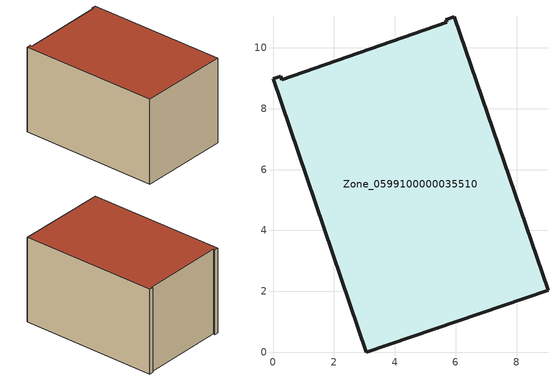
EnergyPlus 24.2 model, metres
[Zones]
Zone_0599100000035510
 floor ground (C_G): 5.71,10.83 5.67,10.93 5.95,11.02 9.03,2.04 3.07,0 0,8.98 0.25,9.07 0.29,8.95 z0
 wall outside (C_F): 3.07,0 9.03,2.04 5.95,11.02 5.67,10.93 5.71,10.83 0.29,8.95 0.25,9.07 0,8.98 3.07,0 z0:5.83
 roof outside (C_R): 5.71,10.83 0.29,8.95 0.25,9.07 0,8.98 3.07,0 9.03,2.04 5.95,11.02 5.67,10.93 z5.83
[BUILDING]
Pand.0599100000035510: North Axis=0; Terrain=City; Loads Convergence Tolerance Value=0.04; Temperature Convergence Tolerance Value=0.4; Solar Distribution=FullExterior; Maximum Number of Warmup Days=25; Minimum Number of Warmup Days=1
[Site:Location]
Rotterdam.The.Hague.AP_ZH_NLD Design_Conditions: Latitude=51.96; Longitude=4.45; Time Zone=1; Elevation=-4.5
[SITE:GROUNDTEMPERATURE:BUILDINGSURFACE]
18, 18, 18, 18, 18, 18, 18, 18, 18, 18, 18, 18
[MATERIAL] Thermal Absorptance=0.9; Solar Absorptance=0.7; Visible Absorptance=0.7
Name | Roughness | Thickness | Conductivity | Density | Specific Heat
G.TI.1946-1964 | MediumSmooth | 0.15 | 1 | 540 | 1210
F.TI.1946-1964 | Rough | 0.3 | 0.857143 | 1920 | 840
R.TI.1946-1964 | MediumRough | 0.2 | 0.277778 | 1500 | 1000
[CONSTRUCTION]
C_G: G.TI.1946-1964
C_F: F.TI.1946-1964
C_R: R.TI.1946-1964
[ZONE]
Zone_0599100000035510: Type=1; Multiplier=1; Ceiling Height=Autocalculate; Volume=Autocalculate; Floor Area=autocalculate; Part of Total Floor Area=Yes
[ZONEINFILTRATION:DESIGNFLOWRATE]
Infil_Zone_0599100000035510: Zone or ZoneList or Space or SpaceList=Zone_0599100000035510; Schedule=AlwaysOn; Design Flow Rate Calculation Method=Flow/Area; Flow Rate per Floor Area=0.003; Constant Term Coefficient=1; Temperature Term Coefficient=0; Velocity Term Coefficient=0; Velocity Squared Term Coefficient=0
[HVACTEMPLATE:ZONE:IDEALLOADSAIRSYSTEM]
Zone_0599100000035510: Maximum Heating Supply Air Temperature=50; Minimum Cooling Supply Air Temperature=13; Maximum Heating Supply Air Humidity Ratio=0.0156; Minimum Cooling Supply Air Humidity Ratio=0.0077; Heating Limit=NoLimit; Cooling Limit=NoLimit; Dehumidification Control Type=ConstantSensibleHeatRatio; Cooling Sensible Heat Ratio=0.7; Dehumidification Setpoint=60; Humidification Control Type=None; Humidification Setpoint=30; Outdoor Air Method=None; Outdoor Air Flow Rate per Person=0.00944; Outdoor Air Flow Rate per Zone Floor Area=0; Outdoor Air Flow Rate per Zone=0; Demand Controlled Ventilation Type=None; Outdoor Air Economizer Type=NoEconomizer; Heat Recovery Type=None; Sensible Heat Recovery Effectiveness=0.7; Latent Heat Recovery Effectiveness=0.65
[ZONECONTROL:THERMOSTAT]
ThermostatControl_Zone_0599100000035510: Zone or ZoneList=Zone_0599100000035510; Control Type Schedule=DualSetpointControlType; Control 1=Thermostat_Zone_0599100000035510; Temperature Difference Between Cutout And Setpoint=0
[THERMOSTATSETPOINT:DUALSETPOINT]
Thermostat_Zone_0599100000035510: Heating Setpoint Temperature Schedule=HeatingSetpoint_Zone_0599100000035510; Cooling Setpoint Temperature Schedule=CoolingSetpoint_Zone_0599100000035510
[SCHEDULE:COMPACT]
HeatingSetpoint_Zone_0599100000035510: Through: 12/31, For: AllDays, Until: 24:00, 21
CoolingSetpoint_Zone_0599100000035510: Through: 12/31, For: AllDays, Until: 24:00, 24
DualSetpointControlType: Through: 12/31, For: AllDays, Until: 24:00, 4
AlwaysOn: Through: 12/31, For: AllDays, Until: 24:00, 1
